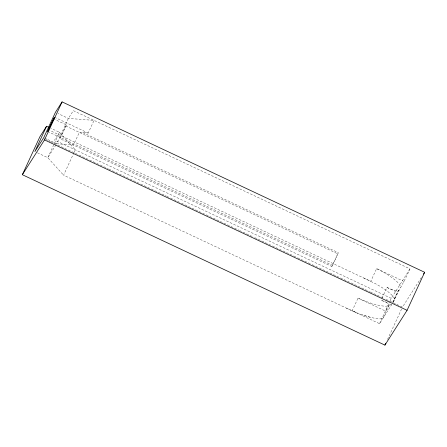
<?xml version="1.0" encoding="UTF-8"?>
<svg xmlns="http://www.w3.org/2000/svg" width="447" height="447" viewBox="0 0 447 447"><rect width="100%" height="100%" fill="white"/><g stroke="black" fill="none" stroke-linecap="round" stroke-linejoin="round"><path stroke-width="0.34" stroke-dasharray="2.23 1.68" d="M44.337 137.961L56.668 143.761L68.385 118.405L73.33 110.644L409.994 268.882C404.943 280.571 398.193 291.332 392.801 302.837L398.657 290.164A11.449 2.52 24.8 0 1 386.934 287.432L381.665 298.842M82.879 132.647L338.373 252.734L332.518 265.406L331.836 266.479L59.909 138.671L66.447 124.925L54.115 119.131M66.447 124.925L59.909 138.671M398.657 290.164L397.294 292.304L391.438 304.977L379.531 323.678L63.58 175.179L73.828 152.997M74.124 152.366L75.292 149.829L59.518 132.329L50.885 128.272M56.668 143.761L73.481 145.052L79.343 132.373L88.188 133.055L94.043 120.383L68.385 118.405L57.903 113.482M331.836 266.479L338.373 252.734M346.403 308.112C355.79 312.643 365.601 316.806 375.955 318.437A25.786 5.671 24.8 0 0 383.252 317.828L389.113 305.156L388.264 305.837A34.352 7.554 24.8 0 1 364.434 300.842L358.013 298.138L352.158 310.816L356.276 312.548M404.138 281.554L376.631 268.625L370.775 281.303L49.93 130.502M379.531 323.678L389.778 301.496M390.075 300.865L391.242 298.328L409.994 268.882M387.549 339.418L402.194 307.726M55.931 144.917L47.807 157.679L63.58 175.179M389.113 305.156L385.387 311.006L358.013 298.138M421.325 277.509L402.49 307.095L384.8 298.78M370.317 317.281L362.545 314.906M363.824 278.04L375.776 283.862A34.352 7.554 24.8 0 1 394.165 300.697M54.523 117.231L88.188 133.055M65.765 125.998L337.692 253.801M386.934 287.432L397.294 292.304M47.645 131.513L332.518 265.406M391.242 298.328L54.573 140.095L59.518 132.329L47.807 157.679L37.324 152.751M45.605 139.358L50.025 141.436M50.662 141.733L108.14 168.748M108.772 169.044L166.25 196.06M166.882 196.356L180.778 202.888M181.409 203.184L238.888 230.199M239.519 230.496L252.153 236.435M254.684 237.625L297.004 257.511M297.635 257.813L311.531 264.345M312.162 264.641L369.641 291.656M370.272 291.952L384.169 298.484M391.438 304.977L381.079 300.11A11.449 2.52 24.8 0 0 388.806 302.926M376.631 268.625L381.632 271.189A34.352 7.554 24.8 0 1 400.02 288.019"/><path stroke-width="0.67" d="M46.572 126.244L34.855 151.594L43.722 137.67L55.434 112.32L62.083 101.882L424.65 272.29L407.077 310.319L384.917 345.118L22.35 174.71L39.923 136.681L46.572 126.244L49.036 127.401M22.35 174.71L44.51 139.905L62.083 101.882M384.917 345.118L385.795 343.218M423.544 274.028L424.65 272.29M44.51 139.905L407.077 310.319M53.5 118.841L47.645 131.513L54.523 117.231L53.5 118.841"/></g></svg>
